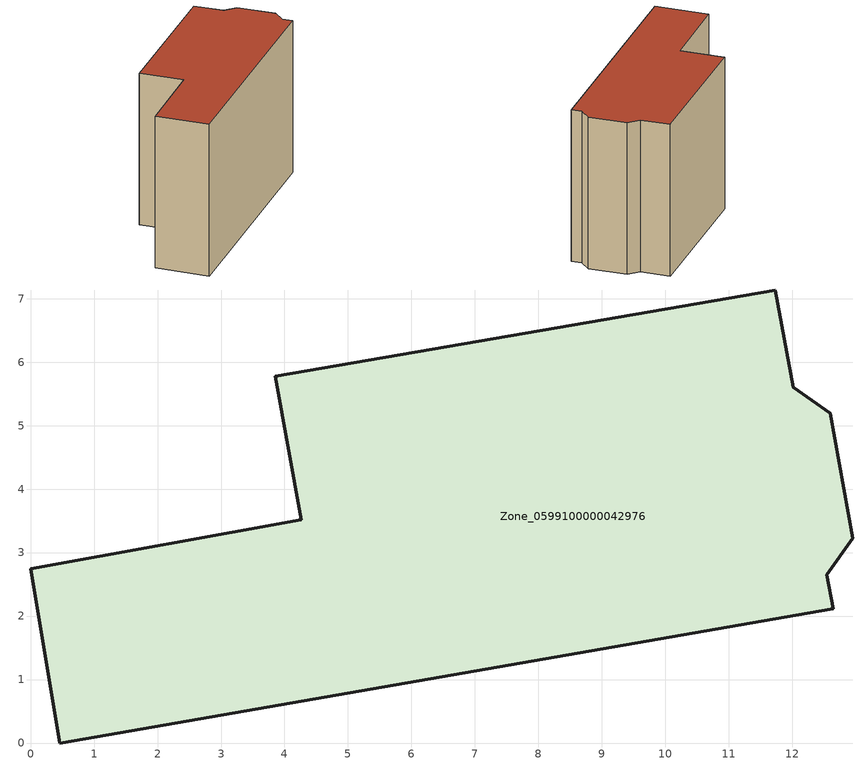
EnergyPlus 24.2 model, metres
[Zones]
Zone_0599100000042976
 floor ground (C_G): 3.85,5.78 11.73,7.14 12.01,5.61 12.6,5.2 12.96,3.23 12.54,2.65 12.64,2.12 0.46,0 0,2.75 4.26,3.52 z0
 wall outside (C_F): 0.46,0 12.64,2.12 12.54,2.65 12.96,3.23 12.6,5.2 12.01,5.61 11.73,7.14 3.85,5.78 4.26,3.52 0,2.75 0.46,0 z0:8.18
 roof outside (C_R): 11.73,7.14 3.85,5.78 4.26,3.52 0,2.75 0.46,0 12.64,2.12 12.54,2.65 12.96,3.23 12.6,5.2 12.01,5.61 z8.18
[BUILDING]
Pand.0599100000042976: North Axis=0; Terrain=City; Loads Convergence Tolerance Value=0.04; Temperature Convergence Tolerance Value=0.4; Solar Distribution=FullExterior; Maximum Number of Warmup Days=25; Minimum Number of Warmup Days=1
[Site:Location]
Rotterdam.The.Hague.AP_ZH_NLD Design_Conditions: Latitude=51.96; Longitude=4.45; Time Zone=1; Elevation=-4.5
[SITE:GROUNDTEMPERATURE:BUILDINGSURFACE]
18, 18, 18, 18, 18, 18, 18, 18, 18, 18, 18, 18
[MATERIAL] Thermal Absorptance=0.9; Solar Absorptance=0.7; Visible Absorptance=0.7
Name | Roughness | Thickness | Conductivity | Density | Specific Heat
G.TI.1946 | MediumSmooth | 0.15 | 1 | 540 | 1210
F.TI.1946 | Rough | 0.3 | 0.857143 | 1920 | 840
R.TI.1946 | MediumRough | 0.2 | 0.1 | 1500 | 1000
[CONSTRUCTION]
C_G: G.TI.1946
C_F: F.TI.1946
C_R: R.TI.1946
[ZONE]
Zone_0599100000042976: Type=1; Multiplier=1; Ceiling Height=Autocalculate; Volume=Autocalculate; Floor Area=autocalculate; Part of Total Floor Area=Yes
[ZONEINFILTRATION:DESIGNFLOWRATE]
Infil_Zone_0599100000042976: Zone or ZoneList or Space or SpaceList=Zone_0599100000042976; Schedule=AlwaysOn; Design Flow Rate Calculation Method=Flow/Area; Flow Rate per Floor Area=0.003; Constant Term Coefficient=1; Temperature Term Coefficient=0; Velocity Term Coefficient=0; Velocity Squared Term Coefficient=0
[HVACTEMPLATE:ZONE:IDEALLOADSAIRSYSTEM]
Zone_0599100000042976: Maximum Heating Supply Air Temperature=50; Minimum Cooling Supply Air Temperature=13; Maximum Heating Supply Air Humidity Ratio=0.0156; Minimum Cooling Supply Air Humidity Ratio=0.0077; Heating Limit=NoLimit; Cooling Limit=NoLimit; Dehumidification Control Type=ConstantSensibleHeatRatio; Cooling Sensible Heat Ratio=0.7; Dehumidification Setpoint=60; Humidification Control Type=None; Humidification Setpoint=30; Outdoor Air Method=None; Outdoor Air Flow Rate per Person=0.00944; Outdoor Air Flow Rate per Zone Floor Area=0; Outdoor Air Flow Rate per Zone=0; Demand Controlled Ventilation Type=None; Outdoor Air Economizer Type=NoEconomizer; Heat Recovery Type=None; Sensible Heat Recovery Effectiveness=0.7; Latent Heat Recovery Effectiveness=0.65
[ZONECONTROL:THERMOSTAT]
ThermostatControl_Zone_0599100000042976: Zone or ZoneList=Zone_0599100000042976; Control Type Schedule=DualSetpointControlType; Control 1=Thermostat_Zone_0599100000042976; Temperature Difference Between Cutout And Setpoint=0
[THERMOSTATSETPOINT:DUALSETPOINT]
Thermostat_Zone_0599100000042976: Heating Setpoint Temperature Schedule=HeatingSetpoint_Zone_0599100000042976; Cooling Setpoint Temperature Schedule=CoolingSetpoint_Zone_0599100000042976
[SCHEDULE:COMPACT]
HeatingSetpoint_Zone_0599100000042976: Through: 12/31, For: AllDays, Until: 24:00, 21
CoolingSetpoint_Zone_0599100000042976: Through: 12/31, For: AllDays, Until: 24:00, 24
DualSetpointControlType: Through: 12/31, For: AllDays, Until: 24:00, 4
AlwaysOn: Through: 12/31, For: AllDays, Until: 24:00, 1
